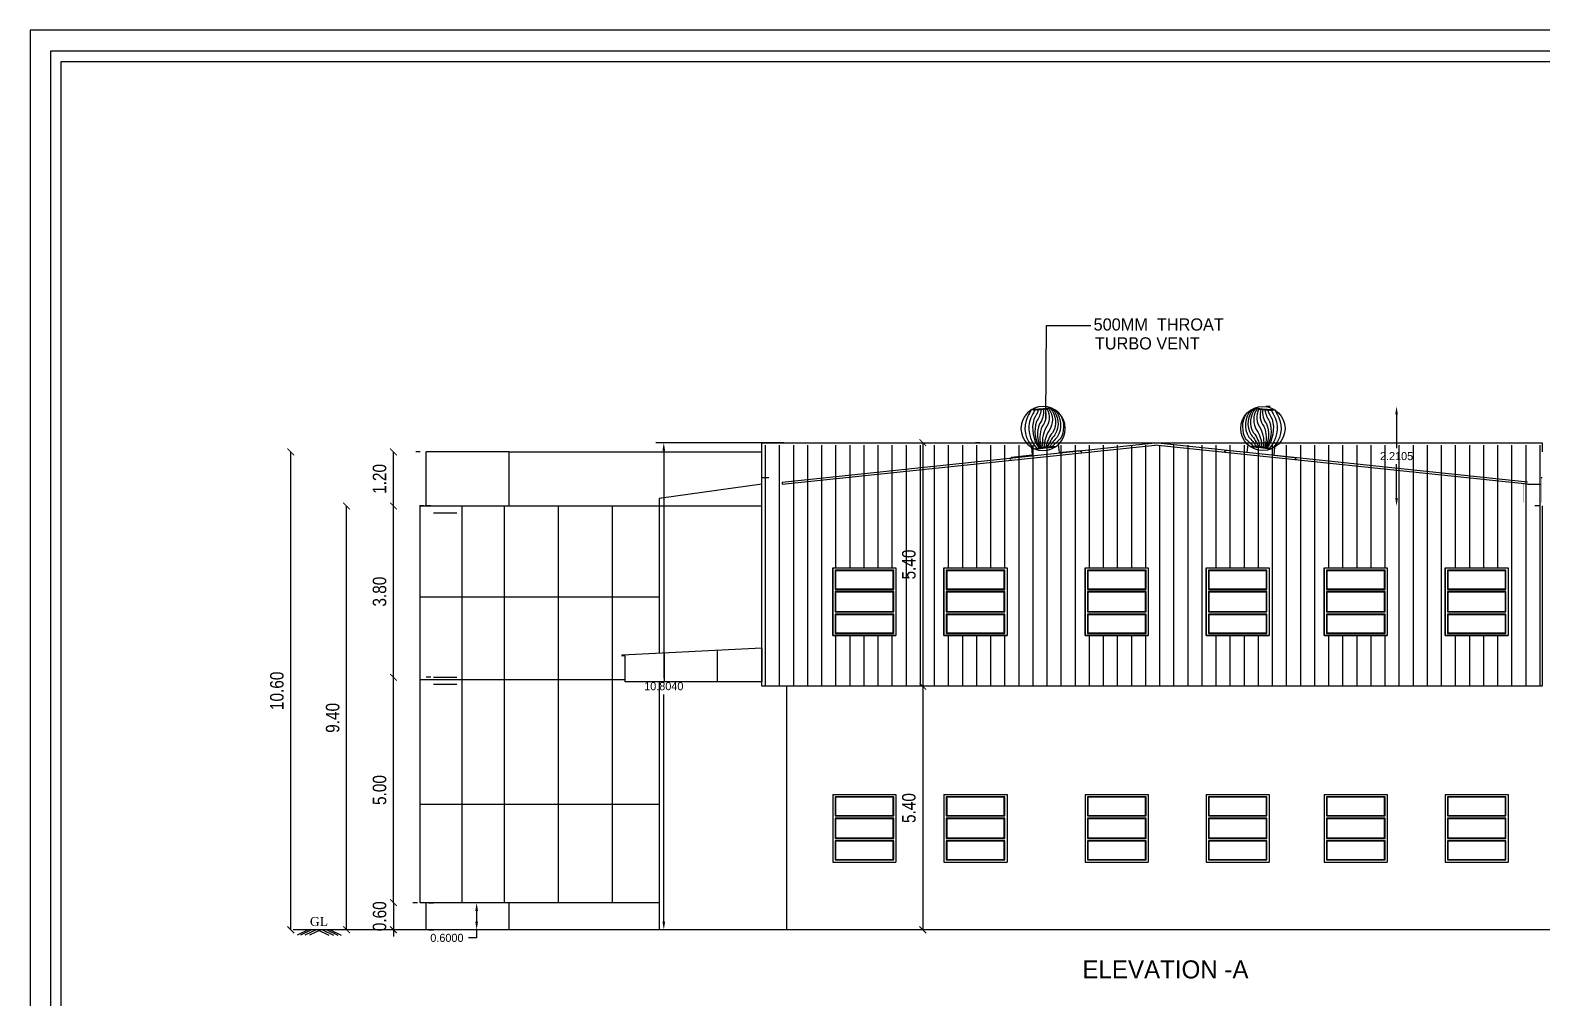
# Model space of a CAD drawing. Header units: metres. Extents: x 1422408 to 2267285, y 4015 to 80428.
# Drawn here: x 2267225.14 to 2267258.68, y 4050.8 to 4072.26 of the extents above; entities that cross this region are included whole.
import ezdxf

# ---------------------------------------------------------------- set-up
doc = ezdxf.new("R2010")
doc.units = ezdxf.units.M
doc.header["$LTSCALE"] = 3.5
doc.header["$MEASUREMENT"] = 0
for name, pattern in [('CENTER', [2, 1.25, -0.25, 0.25, -0.25]), ('DOT2', [0.125, 0, -0.125]), ('HIDDEN', [0.375, 0.25, -0.125])]:
    doc.linetypes.add(name, pattern=pattern)
doc.layers.get('0').update_dxf_attribs({"linetype": 'CONTINUOUS'})
doc.layers.get('DEFPOINTS').update_dxf_attribs({"linetype": 'CONTINUOUS'})
for name, color, linetype in [('A-ANNO-TITLE', 7, 'CONTINUOUS'), ('BLK_1_CHIMNEY_HT', 91, 'CONTINUOUS'), ('BLK_1_HT_OF_BLDG', 5, 'CONTINUOUS'), ('BLK_1_PLINTH_HEIGHT', 7, 'CONTINUOUS'), ('CENTER', 4, 'CENTER'), ('DOORTEXT', 3, 'CONTINUOUS'), ('HAT', 15, 'CONTINUOUS'), ('HATCH', 15, 'CONTINUOUS'), ('HID', 4, 'HIDDEN'), ('ID', 3, 'CONTINUOUS'), ('TEXT', 4, 'CONTINUOUS'), ('TITLE', 7, 'CONTINUOUS'), ('WALL', 125, 'CONTINUOUS'), ('WIN', 8, 'CONTINUOUS')]:
    doc.layers.add(name, color=color, linetype=linetype)
doc.styles.add('GD', font='romantic.ttf')
doc.styles.add('ID', font='GOTHIC.TTF', dxfattribs={"width": 0.85})
doc.styles.add('USA TEXT', font='GOTHIC.TTF')
doc.dimstyles.new('1-100-ID', dxfattribs={"dimtxt": 0.3, "dimasz": 0.15, "dimexe": 0.1, "dimexo": 0.06, "dimgap": 0.15, "dimtad": 1, "dimzin": 3, "dimdsep": 46, "dimtxsty": 'ID', "dimblk": 'ARCHTICK', "dimcen": 0, "dimclrd": 252, "dimclre": 252, "dimclrt": 3, "dimadec": 0, "dimazin": 0, "dimtfac": 1, "dimtix": 1, "dimtmove": 2, "dimatfit": 3, "dimldrblk": 'OPEN90', "dimfxl": 0, "dimtolj": 1, "dimtzin": 0, "dimarcsym": 0})
doc.dimstyles.get("Standard").update_dxf_attribs({"dimtxt": 0.18, "dimasz": 0.18, "dimexe": 0.18, "dimexo": 0.0625, "dimgap": 0.09, "dimtad": 0, "dimtih": 1, "dimtoh": 1, "dimdec": 4, "dimzin": 0, "dimdsep": 46, "dimtxsty": 'Standard', "dimcen": 0.09, "dimadec": 0, "dimazin": 0, "dimtfac": 1, "dimtdec": 4, "dimtofl": 0, "dimtmove": 0, "dimatfit": 3, "dimfxl": 1, "dimtolj": 1, "dimtzin": 0, "dimarcsym": 0})

# ---------------------------------------------------------------- blocks, each defined once
blk = doc.blocks.new('TURBO')
at = {"layer": 'HID', "linetype": 'ByBlock'}
for points in [[(-439, 709, 0.260816), (-328, 184, -0.03426), (-121, 55, -0.03426)], [(-340, 844, 0.326487), (-272, 241, -0.066086), (-62, 65, -0.066086)], [(-278, 895, 0.347126), (-229, 297, -0.098797), (-19, 71, -0.098797)], [(-250, 894, 0.327886), (-187, 355, -0.129297), (17, 75, -0.129297)], [(-211, 894, 0.310922), (-121, 416, -0.156724), (54, 78, -0.156724)], [(-171, 894, 0.2866), (-55, 478, -0.178171), (86, 80, -0.178171)], [(-127, 896, 0.251458), (10, 541, -0.194416), (115, 82, -0.194416)], [(-86, 899, 0.201001), (59, 603, -0.207799), (136, 82, -0.207799)], [(-35, 904, 0.134165), (115, 667, -0.218557), (157, 83, -0.218557)], [(24, 910, 0.051706), (159, 734, -0.229241), (173, 83, -0.229241)], [(102, 927, 0.047601), (220, 778, -0.290424), (223, 82, -0.290424)], [(180, 945, 0.043008), (281, 822, -0.333679), (287, 93, -0.333679)]]:
    blk.add_lwpolyline(points, format="xyb", dxfattribs=at)
for points in [[(-260, 74), (-242, -106), (-699, -152), (-737, -196)], [(337, 134), (355, -46), (812, 0), (858, -36)]]:
    blk.add_lwpolyline(points, dxfattribs=at)
blk.add_circle((0, 490), 490, dxfattribs=at)
for centre, radius, start, end in [((-222, 2488), 1594, 267.999, 284.702), ((-222, 2488), 1579, 268.7845, 283.9165), ((179, -1511), 1594, 86.7474, 103.4504), ((179, -1511), 1579, 87.5329, 102.665)]:
    blk.add_arc(centre, radius, start, end, dxfattribs=at)
blk = doc.blocks.new('_ArchTick')
at = {"color": 0, "linetype": 'ByBlock', "const_width": 0.15}
blk.add_lwpolyline([(-0.5, -0.5), (0.5, 0.5)], dxfattribs=at)
blk = doc.blocks.new('*D191')
at = {"layer": 'DEFPOINTS', "color": 0, "ltscale": 400, "transparency": 16777216}
for p in [(2267233.795, 4052.906), (2267233.202, 4052.306), (2267233.795, 4052.306)]:
    blk.add_point(p, dxfattribs=at)
at = {"layer": 'ID', "color": 252, "linetype": 'DOT2', "lineweight": -2, "ltscale": 400, "transparency": 16777216}
for p, q in [((2267233.735, 4052.906), (2267233.102, 4052.906)), ((2267233.735, 4052.306), (2267233.102, 4052.306))]:
    blk.add_line(p, q, dxfattribs=at)
at = {"layer": 'ID', "color": 252, "lineweight": -2, "ltscale": 400, "transparency": 16777216}
for p, q in [((2267233.202, 4052.906), (2267233.202, 4053.056)), ((2267233.202, 4052.906), (2267233.202, 4052.306)), ((2267233.202, 4052.306), (2267233.202, 4052.156))]:
    blk.add_line(p, q, dxfattribs=at)
at = {"layer": 'ID', "color": 252, "lineweight": -2, "ltscale": 400, "transparency": 16777216, "xscale": 0.15, "yscale": 0.15, "zscale": 0.15}
for p, rotation in [((2267233.202, 4052.906), 270), ((2267233.202, 4052.306), 90)]:
    blk.add_blockref('_ArchTick', p, dxfattribs=dict(at, rotation=rotation))
at = {"layer": 'ID', "color": 3, "ltscale": 400, "transparency": 16777216, "insert": (2267232.894, 4052.606), "char_height": 0.3, "attachment_point": 5, "rotation": 90, "style": 'ID'}
blk.add_mtext('\\A1;0.60', dxfattribs=at)
blk = doc.blocks.new('_Open90')
at = {"color": 0, "linetype": 'ByBlock', "lineweight": -2}
for p, q in [((0, 0), (-1, 0)), ((-0.5, 0.5), (0, 0)), ((0, 0), (-0.5, -0.5))]:
    blk.add_line(p, q, dxfattribs=at)
blk = doc.blocks.new('*D192')
at = {"layer": 'DEFPOINTS', "color": 0, "ltscale": 400, "transparency": 16777216}
for p in [(2267233.202, 4057.906), (2267234.089, 4057.906), (2267233.795, 4052.906)]:
    blk.add_point(p, dxfattribs=at)
at = {"layer": 'ID', "color": 252, "linetype": 'DOT2', "lineweight": -2, "ltscale": 400, "transparency": 16777216}
for p, q in [((2267234.029, 4057.906), (2267233.102, 4057.906)), ((2267233.735, 4052.906), (2267233.102, 4052.906))]:
    blk.add_line(p, q, dxfattribs=at)
at = {"layer": 'ID', "color": 252, "lineweight": -2, "ltscale": 400, "transparency": 16777216}
blk.add_line((2267233.202, 4052.906), (2267233.202, 4057.906), dxfattribs=at)
at = {"layer": 'ID', "color": 252, "lineweight": -2, "ltscale": 400, "transparency": 16777216, "xscale": 0.15, "yscale": 0.15, "zscale": 0.15}
for p, rotation in [((2267233.202, 4057.906), 90), ((2267233.202, 4052.906), 270)]:
    blk.add_blockref('_ArchTick', p, dxfattribs=dict(at, rotation=rotation))
at = {"layer": 'ID', "color": 3, "ltscale": 400, "transparency": 16777216, "insert": (2267232.894, 4055.406), "char_height": 0.3, "attachment_point": 5, "rotation": 90, "style": 'ID'}
blk.add_mtext('\\A1;5.00', dxfattribs=at)
blk = doc.blocks.new('*D193')
at = {"layer": 'DEFPOINTS', "color": 0, "ltscale": 400, "transparency": 16777216}
for p in [(2267233.202, 4061.706), (2267234.089, 4061.706), (2267234.089, 4057.906)]:
    blk.add_point(p, dxfattribs=at)
at = {"layer": 'ID', "color": 252, "linetype": 'DOT2', "lineweight": -2, "ltscale": 400, "transparency": 16777216}
for p, q in [((2267234.029, 4061.706), (2267233.102, 4061.706)), ((2267234.029, 4057.906), (2267233.102, 4057.906))]:
    blk.add_line(p, q, dxfattribs=at)
at = {"layer": 'ID', "color": 252, "lineweight": -2, "ltscale": 400, "transparency": 16777216}
blk.add_line((2267233.202, 4057.906), (2267233.202, 4061.706), dxfattribs=at)
at = {"layer": 'ID', "color": 252, "lineweight": -2, "ltscale": 400, "transparency": 16777216, "xscale": 0.15, "yscale": 0.15, "zscale": 0.15}
for p, rotation in [((2267233.202, 4061.706), 90), ((2267233.202, 4057.906), 270)]:
    blk.add_blockref('_ArchTick', p, dxfattribs=dict(at, rotation=rotation))
at = {"layer": 'ID', "color": 3, "ltscale": 400, "transparency": 16777216, "insert": (2267232.894, 4059.806), "char_height": 0.3, "attachment_point": 5, "rotation": 90, "style": 'ID'}
blk.add_mtext('\\A1;3.80', dxfattribs=at)
blk = doc.blocks.new('*D194')
at = {"layer": 'DEFPOINTS', "color": 0, "ltscale": 400, "transparency": 16777216}
for p in [(2267233.202, 4062.906), (2267234.089, 4062.906), (2267234.089, 4061.706)]:
    blk.add_point(p, dxfattribs=at)
at = {"layer": 'ID', "color": 252, "linetype": 'DOT2', "lineweight": -2, "ltscale": 400, "transparency": 16777216}
for p, q in [((2267234.029, 4062.906), (2267233.102, 4062.906)), ((2267234.029, 4061.706), (2267233.102, 4061.706))]:
    blk.add_line(p, q, dxfattribs=at)
at = {"layer": 'ID', "color": 252, "lineweight": -2, "ltscale": 400, "transparency": 16777216}
blk.add_line((2267233.202, 4061.706), (2267233.202, 4062.906), dxfattribs=at)
at = {"layer": 'ID', "color": 252, "lineweight": -2, "ltscale": 400, "transparency": 16777216, "xscale": 0.15, "yscale": 0.15, "zscale": 0.15}
for p, rotation in [((2267233.202, 4062.906), 90), ((2267233.202, 4061.706), 270)]:
    blk.add_blockref('_ArchTick', p, dxfattribs=dict(at, rotation=rotation))
at = {"layer": 'ID', "color": 3, "ltscale": 400, "transparency": 16777216, "insert": (2267232.894, 4062.306), "char_height": 0.3, "attachment_point": 5, "rotation": 90, "style": 'ID'}
blk.add_mtext('\\A1;1.20', dxfattribs=at)
blk = doc.blocks.new('*D195')
at = {"layer": 'DEFPOINTS', "color": 0, "ltscale": 400, "transparency": 16777216}
for p in [(2267232.161, 4061.706), (2267233.939, 4061.706), (2267233.926, 4052.306)]:
    blk.add_point(p, dxfattribs=at)
at = {"layer": 'ID', "color": 252, "linetype": 'DOT2', "lineweight": -2, "ltscale": 400, "transparency": 16777216}
for p, q in [((2267233.879, 4061.706), (2267232.061, 4061.706)), ((2267233.866, 4052.306), (2267232.061, 4052.306))]:
    blk.add_line(p, q, dxfattribs=at)
at = {"layer": 'ID', "color": 252, "lineweight": -2, "ltscale": 400, "transparency": 16777216}
blk.add_line((2267232.161, 4052.306), (2267232.161, 4061.706), dxfattribs=at)
at = {"layer": 'ID', "color": 252, "lineweight": -2, "ltscale": 400, "transparency": 16777216, "xscale": 0.15, "yscale": 0.15, "zscale": 0.15}
for p, rotation in [((2267232.161, 4061.706), 90), ((2267232.161, 4052.306), 270)]:
    blk.add_blockref('_ArchTick', p, dxfattribs=dict(at, rotation=rotation))
at = {"layer": 'ID', "color": 3, "ltscale": 400, "transparency": 16777216, "insert": (2267231.854, 4057.006), "char_height": 0.3, "attachment_point": 5, "rotation": 90, "style": 'ID'}
blk.add_mtext('\\A1;9.40', dxfattribs=at)
blk = doc.blocks.new('*D203')
at = {"layer": 'DEFPOINTS', "color": 0, "ltscale": 400, "transparency": 16777216}
for p in [(2267245.112, 4057.706), (2267244.948, 4052.306), (2267245.112, 4052.306)]:
    blk.add_point(p, dxfattribs=at)
at = {"layer": 'ID', "color": 252, "linetype": 'DOT2', "lineweight": -2, "ltscale": 400, "transparency": 16777216}
for p, q in [((2267245.052, 4057.706), (2267244.848, 4057.706)), ((2267245.052, 4052.306), (2267244.848, 4052.306))]:
    blk.add_line(p, q, dxfattribs=at)
at = {"layer": 'ID', "color": 252, "lineweight": -2, "ltscale": 400, "transparency": 16777216}
blk.add_line((2267244.948, 4057.706), (2267244.948, 4052.306), dxfattribs=at)
at = {"layer": 'ID', "color": 252, "lineweight": -2, "ltscale": 400, "transparency": 16777216, "xscale": 0.15, "yscale": 0.15, "zscale": 0.15}
for p, rotation in [((2267244.948, 4057.706), 90), ((2267244.948, 4052.306), 270)]:
    blk.add_blockref('_ArchTick', p, dxfattribs=dict(at, rotation=rotation))
at = {"layer": 'ID', "color": 3, "ltscale": 400, "transparency": 16777216, "insert": (2267244.64, 4055.006), "char_height": 0.3, "attachment_point": 5, "rotation": 90, "style": 'ID'}
blk.add_mtext('\\A1;5.40', dxfattribs=at)
blk = doc.blocks.new('*D204')
at = {"layer": 'DEFPOINTS', "color": 0, "ltscale": 400, "transparency": 16777216}
for p in [(2267246.276, 4063.11), (2267244.948, 4057.706), (2267246.276, 4057.706)]:
    blk.add_point(p, dxfattribs=at)
at = {"layer": 'ID', "color": 252, "linetype": 'DOT2', "lineweight": -2, "ltscale": 400, "transparency": 16777216}
for p, q in [((2267246.216, 4063.11), (2267244.848, 4063.11)), ((2267246.216, 4057.706), (2267244.848, 4057.706))]:
    blk.add_line(p, q, dxfattribs=at)
at = {"layer": 'ID', "color": 252, "lineweight": -2, "ltscale": 400, "transparency": 16777216}
blk.add_line((2267244.948, 4063.11), (2267244.948, 4057.706), dxfattribs=at)
at = {"layer": 'ID', "color": 252, "lineweight": -2, "ltscale": 400, "transparency": 16777216, "xscale": 0.15, "yscale": 0.15, "zscale": 0.15}
for p, rotation in [((2267244.948, 4063.11), 90), ((2267244.948, 4057.706), 270)]:
    blk.add_blockref('_ArchTick', p, dxfattribs=dict(at, rotation=rotation))
at = {"layer": 'ID', "color": 3, "ltscale": 400, "transparency": 16777216, "insert": (2267244.64, 4060.408), "char_height": 0.3, "attachment_point": 5, "rotation": 90, "style": 'ID'}
blk.add_mtext('\\A1;5.40', dxfattribs=at)
blk = doc.blocks.new('*D169')
at = {"layer": 'DEFPOINTS', "color": 0, "ltscale": 400, "transparency": 16777216}
for p in [(2267230.924, 4062.906), (2267233.857, 4062.906), (2267233.695, 4052.306)]:
    blk.add_point(p, dxfattribs=at)
at = {"layer": 'ID', "color": 252, "linetype": 'DOT2', "lineweight": -2, "ltscale": 400, "transparency": 16777216}
for p, q in [((2267233.797, 4062.906), (2267230.824, 4062.906)), ((2267233.635, 4052.306), (2267230.824, 4052.306))]:
    blk.add_line(p, q, dxfattribs=at)
at = {"layer": 'ID', "color": 252, "lineweight": -2, "ltscale": 400, "transparency": 16777216}
blk.add_line((2267230.924, 4052.306), (2267230.924, 4062.906), dxfattribs=at)
at = {"layer": 'ID', "color": 252, "lineweight": -2, "ltscale": 400, "transparency": 16777216, "xscale": 0.15, "yscale": 0.15, "zscale": 0.15}
for p, rotation in [((2267230.924, 4062.906), 90), ((2267230.924, 4052.306), 270)]:
    blk.add_blockref('_ArchTick', p, dxfattribs=dict(at, rotation=rotation))
at = {"layer": 'ID', "color": 3, "ltscale": 400, "transparency": 16777216, "insert": (2267230.616, 4057.606), "char_height": 0.3, "attachment_point": 5, "rotation": 90, "style": 'ID'}
blk.add_mtext('\\A1;10.60', dxfattribs=at)
blk = doc.blocks.new('*D324')
at = {"layer": 'BLK_1_HT_OF_BLDG', "color": 0, "lineweight": -2, "transparency": 16777216}
for p, q in [((2267241.863, 4063.11), (2267239.021, 4063.11)), ((2267239.201, 4062.93), (2267239.201, 4057.888)), ((2267239.201, 4052.486), (2267239.201, 4057.528)), ((2267241.863, 4052.306), (2267239.021, 4052.306))]:
    blk.add_line(p, q, dxfattribs=at)
at = {"layer": 'BLK_1_HT_OF_BLDG', "color": 0, "transparency": 16777216}
for points in [[(2267239.171, 4062.93), (2267239.231, 4062.93), (2267239.201, 4063.11)], [(2267239.171, 4052.486), (2267239.231, 4052.486), (2267239.201, 4052.306)]]:
    blk.add_solid(points, dxfattribs=at)
at = {"layer": 'DEFPOINTS', "color": 0, "transparency": 16777216}
for p in [(2267239.201, 4063.11), (2267241.926, 4063.11), (2267241.926, 4052.306)]:
    blk.add_point(p, dxfattribs=at)
at = {"layer": 'BLK_1_HT_OF_BLDG', "color": 0, "transparency": 16777216, "insert": (2267239.201, 4057.708), "char_height": 0.18, "attachment_point": 5}
blk.add_mtext('\\A1;10.8040', dxfattribs=at)
blk = doc.blocks.new('*D349')
at = {"layer": 'BLK_1_PLINTH_HEIGHT', "color": 0, "linetype": 'DOT2', "lineweight": -2, "ltscale": 400, "transparency": 16777216}
for p, q in [((2267233.988, 4052.906), (2267235.228, 4052.906)), ((2267233.988, 4052.306), (2267235.228, 4052.306))]:
    blk.add_line(p, q, dxfattribs=at)
at = {"layer": 'BLK_1_PLINTH_HEIGHT', "color": 0, "lineweight": -2, "ltscale": 400, "transparency": 16777216}
for p, q in [((2267235.048, 4052.726), (2267235.048, 4052.486)), ((2267235.048, 4052.126), (2267234.868, 4052.126)), ((2267235.048, 4052.306), (2267235.048, 4052.126))]:
    blk.add_line(p, q, dxfattribs=at)
at = {"layer": 'BLK_1_PLINTH_HEIGHT', "color": 0, "ltscale": 400, "transparency": 16777216}
for points in [[(2267235.018, 4052.726), (2267235.078, 4052.726), (2267235.048, 4052.906)], [(2267235.018, 4052.486), (2267235.078, 4052.486), (2267235.048, 4052.306)]]:
    blk.add_solid(points, dxfattribs=at)
at = {"layer": 'DEFPOINTS', "color": 0, "ltscale": 400, "transparency": 16777216}
for p in [(2267233.926, 4052.906), (2267233.926, 4052.306), (2267235.048, 4052.306)]:
    blk.add_point(p, dxfattribs=at)
at = {"layer": 'BLK_1_PLINTH_HEIGHT', "color": 0, "ltscale": 400, "transparency": 16777216, "insert": (2267234.388, 4052.126), "char_height": 0.18, "attachment_point": 5}
blk.add_mtext('\\A1;0.6000', dxfattribs=at)
blk = doc.blocks.new('*D356')
at = {"layer": 'BLK_1_CHIMNEY_HT', "color": 0, "linetype": 'DOT2', "lineweight": -2, "ltscale": 400, "transparency": 16777216}
for p, q in [((2267252.558, 4063.917), (2267255.641, 4063.917)), ((2267258.633, 4061.706), (2267255.281, 4061.706))]:
    blk.add_line(p, q, dxfattribs=at)
at = {"layer": 'BLK_1_CHIMNEY_HT', "color": 0, "lineweight": -2, "ltscale": 400, "transparency": 16777216}
for p, q in [((2267255.461, 4063.737), (2267255.461, 4062.992)), ((2267255.461, 4061.886), (2267255.461, 4062.632))]:
    blk.add_line(p, q, dxfattribs=at)
at = {"layer": 'BLK_1_CHIMNEY_HT', "color": 0, "ltscale": 400, "transparency": 16777216}
for points in [[(2267255.431, 4063.737), (2267255.491, 4063.737), (2267255.461, 4063.917)], [(2267255.431, 4061.886), (2267255.491, 4061.886), (2267255.461, 4061.706)]]:
    blk.add_solid(points, dxfattribs=at)
at = {"layer": 'DEFPOINTS', "color": 0, "ltscale": 400, "transparency": 16777216}
for p in [(2267252.496, 4063.917), (2267255.461, 4061.706), (2267258.696, 4061.706)]:
    blk.add_point(p, dxfattribs=at)
at = {"layer": 'BLK_1_CHIMNEY_HT', "color": 0, "ltscale": 400, "transparency": 16777216, "insert": (2267255.461, 4062.812), "char_height": 0.18, "attachment_point": 5}
blk.add_mtext('\\A1;2.2105', dxfattribs=at)

msp = doc.modelspace()

# ---------------------------------------------------------------- hatches: boundary and pattern name
at = {"layer": 'HATCH'}
h = msp.add_hatch(dxfattribs=at)
h.set_pattern_fill('ANSI31', color=256, scale=2.5, angle=45, style=0)
h.set_pattern_definition([(90, (2265721.77104, 3921.26255), (-0.3125, 1e-16), [])])
h.paths.add_polyline_path([(2267256.53882, 4060.33141), (2267257.93882, 4060.33141), (2267257.93882, 4058.83141), (2267256.53882, 4058.83141)], flags=16)
h.paths.add_polyline_path([(2267253.85541, 4060.33141), (2267255.25541, 4060.33141), (2267255.25541, 4058.83141), (2267253.85541, 4058.83141)], flags=16)
h.paths.add_polyline_path([(2267251.23513, 4060.33141), (2267252.63513, 4060.33141), (2267252.63513, 4058.83141), (2267251.23513, 4058.83141)], flags=16)
h.paths.add_polyline_path([(2267248.55171, 4060.33141), (2267249.95171, 4060.33141), (2267249.95171, 4058.83141), (2267248.55171, 4058.83141)], flags=16)
h.paths.add_polyline_path([(2267245.41845, 4060.33141), (2267246.81845, 4060.33141), (2267246.81845, 4058.83141), (2267245.41845, 4058.83141)], flags=16)
h.paths.add_polyline_path([(2267242.95275, 4060.33141), (2267244.35275, 4060.33141), (2267244.35275, 4058.83141), (2267242.95275, 4058.83141)], flags=16)
h.paths.add_polyline_path([(2267258.69573, 4057.70641), (2267258.69573, 4063.05641), (2267241.37573, 4063.05641), (2267241.37573, 4057.70641)])

# ---------------------------------------------------------------- linework, layer by layer
at = {"layer": 'CENTER'}
for p, q in [((2267247.67667, 4063.65382), (2267247.69142, 4065.70836)), ((2267247.69142, 4065.70836), (2267248.6745, 4065.70836))]:
    msp.add_line(p, q, dxfattribs=at)
at = {"layer": 'DOORTEXT', "linetype": 'Continuous'}
for p, q in [((2267231.30886, 4052.30641), (2267231.06336, 4052.18745)), ((2267231.38536, 4052.30641), (2267231.13986, 4052.18745)), ((2267231.48336, 4052.30641), (2267231.23786, 4052.18745)), ((2267231.58686, 4052.30641), (2267231.34136, 4052.18745)), ((2267231.52186, 4052.30641), (2267231.76736, 4052.18745)), ((2267231.62536, 4052.30641), (2267231.87086, 4052.18745)), ((2267231.72336, 4052.30641), (2267231.96886, 4052.18745)), ((2267231.79986, 4052.30641), (2267232.04536, 4052.18745))]:
    msp.add_line(p, q, dxfattribs=at)
at = {"layer": 'HAT'}
msp.add_lwpolyline([(2267285.06331, 4072.25869), (2267225.14206, 4072.25869), (2267225.14206, 4029.93619), (2267285.06331, 4029.93619)], close=True, dxfattribs=at)
at = {"layer": 'ID', "color": 205, "ltscale": 400}
msp.add_lwpolyline([(2267241.37573, 4062.1939), (2267239.09573, 4061.87544), (2267239.09573, 4061.70641), (2267239.12573, 4061.70641), (2267241.37573, 4061.70641)], close=True, dxfattribs=at)
at = {"layer": 'TITLE', "color": 0}
for points in [[(2267225.60188, 4071.79887), (2267284.60349, 4071.79887), (2267284.60349, 4030.39602), (2267225.60188, 4030.39602)], [(2267225.83179, 4071.56896), (2267284.37357, 4071.56896), (2267284.37357, 4030.62593), (2267225.83179, 4030.62593)]]:
    msp.add_lwpolyline(points, close=True, dxfattribs=at)
at = {"layer": 'WALL', "color": 251, "ltscale": 400}
for p, q in [((2267235.76654, 4062.90641), (2267233.92573, 4062.90641)), ((2267233.92573, 4061.70641), (2267233.92573, 4062.90641)), ((2267235.76654, 4061.70641), (2267235.76654, 4062.90641)), ((2267235.76654, 4062.90641), (2267241.37573, 4062.90641)), ((2267239.09573, 4061.70641), (2267239.09573, 4058.44872)), ((2267239.09573, 4057.80641), (2267239.09573, 4052.30641)), ((2267233.92573, 4052.30641), (2267233.92573, 4052.90641)), ((2267235.76654, 4052.30641), (2267235.76654, 4052.90641))]:
    msp.add_line(p, q, dxfattribs=at)
at = {"layer": 'WALL', "color": 250, "linetype": 'HIDDEN', "ltscale": 400}
for p, q in [((2267241.82973, 4062.2372), (2267250.09973, 4063.10641)), ((2267241.82973, 4062.18693), (2267250.10496, 4063.05669)), ((2267258.36973, 4062.18693), (2267250.09451, 4063.05669)), ((2267258.36973, 4062.2372), (2267250.09973, 4063.10641)), ((2267241.52973, 4062.33386), (2267241.37573, 4062.33386)), ((2267241.82973, 4062.2372), (2267241.82973, 4062.18693)), ((2267258.36973, 4062.18693), (2267258.66973, 4062.18693)), ((2267258.66973, 4062.33786), (2267258.69573, 4062.33786))]:
    msp.add_line(p, q, dxfattribs=at)
at = {"layer": 'WALL', "color": 56, "ltscale": 400}
for p, q in [((2267233.79508, 4052.90641), (2267233.79508, 4061.70641)), ((2267233.79508, 4061.70641), (2267241.37573, 4061.70641)), ((2267234.7303, 4052.90641), (2267234.7303, 4061.70641)), ((2267235.66397, 4052.90641), (2267235.66397, 4061.70641)), ((2267236.86397, 4052.90641), (2267236.86397, 4061.70641)), ((2267238.06397, 4052.90641), (2267238.06397, 4061.70641)), ((2267239.09573, 4059.68141), (2267233.79508, 4059.68141)), ((2267233.79508, 4057.85641), (2267238.34573, 4057.85641)), ((2267239.09573, 4055.08141), (2267233.79508, 4055.08141)), ((2267239.09573, 4052.90641), (2267233.79508, 4052.90641))]:
    msp.add_line(p, q, dxfattribs=at)
at = {"layer": 'WALL', "color": 250, "linetype": 'HIDDEN', "ltscale": 80}
for p, q in [((2267234.08913, 4061.70641), (2267234.60555, 4061.70641)), ((2267234.08913, 4061.55641), (2267234.60555, 4061.55641)), ((2267234.08913, 4057.90641), (2267234.60555, 4057.90641)), ((2267234.08913, 4057.75641), (2267234.60555, 4057.75641))]:
    msp.add_line(p, q, dxfattribs=at)
at = {"layer": 'WALL', "color": 252, "ltscale": 400}
for p, q in [((2267240.38286, 4058.51308), (2267240.38286, 4057.80641)), ((2267239.21257, 4058.45456), (2267239.21257, 4057.80641))]:
    msp.add_line(p, q, dxfattribs=at)
at = {"layer": 'WALL', "color": 4, "ltscale": 400}
msp.add_line((2267257.93882, 4055.30641), (2267257.93882, 4053.80641), dxfattribs=at)
at = {"layer": 'WALL', "color": 7, "ltscale": 400}
msp.add_line((2267270.83042, 4052.30641), (2267230.97697, 4052.30641), dxfattribs=at)
at = {"layer": 'WALL', "ltscale": 400}
msp.add_lwpolyline([(2267258.69573, 4061.70641), (2267258.69573, 4057.70641), (2267241.37573, 4057.70641), (2267241.37573, 4063.11041), (2267258.69573, 4063.11041), (2267258.69573, 4062.91041)], dxfattribs=at)
at = {"layer": 'WALL', "color": 250, "linetype": 'HIDDEN', "ltscale": 400, "const_width": 0.002}
for points in [[(2267242.16285, 4062.22194), (2267241.92973, 4062.19744), (2267241.92973, 4061.78141), (2267241.52973, 4061.78141), (2267241.52973, 4062.33786)], [(2267258.03661, 4062.22194), (2267258.26973, 4062.19744), (2267258.26973, 4061.78141), (2267258.66973, 4061.78141), (2267258.66973, 4062.33786)]]:
    msp.add_lwpolyline(points, dxfattribs=at)
at = {"layer": 'WALL', "ltscale": 400}
for points in [[(2267242.95275, 4060.33141), (2267244.35275, 4060.33141), (2267244.35275, 4058.83141), (2267242.95275, 4058.83141)], [(2267245.41845, 4060.33141), (2267246.81845, 4060.33141), (2267246.81845, 4058.83141), (2267245.41845, 4058.83141)], [(2267248.55171, 4060.33141), (2267249.95171, 4060.33141), (2267249.95171, 4058.83141), (2267248.55171, 4058.83141)], [(2267251.23513, 4060.33141), (2267252.63513, 4060.33141), (2267252.63513, 4058.83141), (2267251.23513, 4058.83141)], [(2267253.85541, 4060.33141), (2267255.25541, 4060.33141), (2267255.25541, 4058.83141), (2267253.85541, 4058.83141)], [(2267256.53882, 4060.33141), (2267257.93882, 4060.33141), (2267257.93882, 4058.83141), (2267256.53882, 4058.83141)]]:
    msp.add_lwpolyline(points, close=True, dxfattribs=at)
at = {"layer": 'WALL', "color": 252, "ltscale": 400}
msp.add_lwpolyline([(2267238.27573, 4058.40772), (2267241.37573, 4058.56272), (2267241.37573, 4057.80641), (2267238.34573, 4057.80641), (2267238.34573, 4058.38119), (2267238.27723, 4058.37776), (2267238.27573, 4058.40772)], dxfattribs=at)
at = {"layer": 'WIN'}
for p, q in [((2267242.95275, 4060.33141), (2267242.95275, 4058.83141)), ((2267242.95275, 4060.33141), (2267244.35275, 4060.33141)), ((2267242.95275, 4060.33141), (2267242.95275, 4058.83141)), ((2267244.35275, 4060.33141), (2267244.35275, 4058.83141)), ((2267244.35275, 4060.33141), (2267244.35275, 4058.83141)), ((2267245.41845, 4060.33141), (2267245.41845, 4058.83141)), ((2267245.41845, 4060.33141), (2267246.81845, 4060.33141)), ((2267245.41845, 4060.33141), (2267245.41845, 4058.83141)), ((2267246.81845, 4060.33141), (2267246.81845, 4058.83141)), ((2267246.81845, 4060.33141), (2267246.81845, 4058.83141)), ((2267248.55171, 4060.33141), (2267248.55171, 4058.83141)), ((2267248.55171, 4060.33141), (2267249.95171, 4060.33141)), ((2267248.55171, 4060.33141), (2267248.55171, 4058.83141)), ((2267249.95171, 4060.33141), (2267249.95171, 4058.83141)), ((2267249.95171, 4060.33141), (2267249.95171, 4058.83141)), ((2267251.23513, 4060.33141), (2267251.23513, 4058.83141)), ((2267251.23513, 4060.33141), (2267252.63513, 4060.33141)), ((2267251.23513, 4060.33141), (2267251.23513, 4058.83141)), ((2267252.63513, 4060.33141), (2267252.63513, 4058.83141)), ((2267252.63513, 4060.33141), (2267252.63513, 4058.83141)), ((2267253.85541, 4060.33141), (2267253.85541, 4058.83141)), ((2267253.85541, 4060.33141), (2267255.25541, 4060.33141)), ((2267253.85541, 4060.33141), (2267253.85541, 4058.83141)), ((2267255.25541, 4060.33141), (2267255.25541, 4058.83141)), ((2267255.25541, 4060.33141), (2267255.25541, 4058.83141)), ((2267256.53882, 4060.33141), (2267256.53882, 4058.83141)), ((2267256.53882, 4060.33141), (2267257.93882, 4060.33141)), ((2267256.53882, 4060.33141), (2267256.53882, 4058.83141)), ((2267257.93882, 4060.33141), (2267257.93882, 4058.83141)), ((2267257.93882, 4060.33141), (2267257.93882, 4058.83141)), ((2267242.95275, 4058.83141), (2267244.35275, 4058.83141)), ((2267245.41845, 4058.83141), (2267246.81845, 4058.83141)), ((2267248.55171, 4058.83141), (2267249.95171, 4058.83141)), ((2267251.23513, 4058.83141), (2267252.63513, 4058.83141)), ((2267253.85541, 4058.83141), (2267255.25541, 4058.83141)), ((2267256.53882, 4058.83141), (2267257.93882, 4058.83141)), ((2267241.92573, 4057.70641), (2267241.92573, 4052.30641)), ((2267242.95275, 4055.30641), (2267242.95275, 4053.80641)), ((2267242.95275, 4055.30641), (2267244.35275, 4055.30641)), ((2267242.95275, 4055.30641), (2267242.95275, 4053.80641)), ((2267244.35275, 4055.30641), (2267244.35275, 4053.80641)), ((2267244.35275, 4055.30641), (2267244.35275, 4053.80641)), ((2267245.41845, 4055.30641), (2267245.41845, 4053.80641)), ((2267245.41845, 4055.30641), (2267246.81845, 4055.30641)), ((2267245.41845, 4055.30641), (2267245.41845, 4053.80641)), ((2267246.81845, 4055.30641), (2267246.81845, 4053.80641)), ((2267246.81845, 4055.30641), (2267246.81845, 4053.80641)), ((2267248.55171, 4055.30641), (2267248.55171, 4053.80641)), ((2267248.55171, 4055.30641), (2267249.95171, 4055.30641)), ((2267248.55171, 4055.30641), (2267248.55171, 4053.80641)), ((2267249.95171, 4055.30641), (2267249.95171, 4053.80641)), ((2267249.95171, 4055.30641), (2267249.95171, 4053.80641)), ((2267251.23513, 4055.30641), (2267251.23513, 4053.80641)), ((2267251.23513, 4055.30641), (2267252.63513, 4055.30641)), ((2267251.23513, 4055.30641), (2267251.23513, 4053.80641)), ((2267252.63513, 4055.30641), (2267252.63513, 4053.80641)), ((2267252.63513, 4055.30641), (2267252.63513, 4053.80641)), ((2267253.85541, 4055.30641), (2267253.85541, 4053.80641)), ((2267253.85541, 4055.30641), (2267255.25541, 4055.30641)), ((2267253.85541, 4055.30641), (2267253.85541, 4053.80641)), ((2267255.25541, 4055.30641), (2267255.25541, 4053.80641)), ((2267255.25541, 4055.30641), (2267255.25541, 4053.80641)), ((2267256.53882, 4055.30641), (2267256.53882, 4053.80641)), ((2267256.53882, 4055.30641), (2267257.93882, 4055.30641)), ((2267256.53882, 4055.30641), (2267256.53882, 4053.80641)), ((2267257.93882, 4055.30641), (2267257.93882, 4053.80641)), ((2267242.95275, 4053.80641), (2267244.35275, 4053.80641)), ((2267245.41845, 4053.80641), (2267246.81845, 4053.80641)), ((2267248.55171, 4053.80641), (2267249.95171, 4053.80641)), ((2267251.23513, 4053.80641), (2267252.63513, 4053.80641)), ((2267253.85541, 4053.80641), (2267255.25541, 4053.80641)), ((2267256.53882, 4053.80641), (2267257.93882, 4053.80641))]:
    msp.add_line(p, q, dxfattribs=at)
for points in [[(2267243.00275, 4059.85641), (2267244.30275, 4059.85641), (2267244.30275, 4060.28141), (2267243.00275, 4060.28141)], [(2267243.01475, 4059.86841), (2267244.29075, 4059.86841), (2267244.29075, 4060.26941), (2267243.01475, 4060.26941)], [(2267245.46845, 4059.85641), (2267246.76845, 4059.85641), (2267246.76845, 4060.28141), (2267245.46845, 4060.28141)], [(2267245.48045, 4059.86841), (2267246.75645, 4059.86841), (2267246.75645, 4060.26941), (2267245.48045, 4060.26941)], [(2267248.60171, 4059.85641), (2267249.90171, 4059.85641), (2267249.90171, 4060.28141), (2267248.60171, 4060.28141)], [(2267248.61371, 4059.86841), (2267249.88971, 4059.86841), (2267249.88971, 4060.26941), (2267248.61371, 4060.26941)], [(2267251.28513, 4059.85641), (2267252.58513, 4059.85641), (2267252.58513, 4060.28141), (2267251.28513, 4060.28141)], [(2267251.29713, 4059.86841), (2267252.57313, 4059.86841), (2267252.57313, 4060.26941), (2267251.29713, 4060.26941)], [(2267253.90541, 4059.85641), (2267255.20541, 4059.85641), (2267255.20541, 4060.28141), (2267253.90541, 4060.28141)], [(2267253.91741, 4059.86841), (2267255.19341, 4059.86841), (2267255.19341, 4060.26941), (2267253.91741, 4060.26941)], [(2267256.58882, 4059.85641), (2267257.88882, 4059.85641), (2267257.88882, 4060.28141), (2267256.58882, 4060.28141)], [(2267256.60082, 4059.86841), (2267257.87682, 4059.86841), (2267257.87682, 4060.26941), (2267256.60082, 4060.26941)], [(2267243.00275, 4059.35641), (2267244.30275, 4059.35641), (2267244.30275, 4059.80641), (2267243.00275, 4059.80641)], [(2267243.01475, 4059.36841), (2267244.29075, 4059.36841), (2267244.29075, 4059.79441), (2267243.01475, 4059.79441)], [(2267245.46845, 4059.35641), (2267246.76845, 4059.35641), (2267246.76845, 4059.80641), (2267245.46845, 4059.80641)], [(2267245.48045, 4059.36841), (2267246.75645, 4059.36841), (2267246.75645, 4059.79441), (2267245.48045, 4059.79441)], [(2267248.60171, 4059.35641), (2267249.90171, 4059.35641), (2267249.90171, 4059.80641), (2267248.60171, 4059.80641)], [(2267248.61371, 4059.36841), (2267249.88971, 4059.36841), (2267249.88971, 4059.79441), (2267248.61371, 4059.79441)], [(2267251.28513, 4059.35641), (2267252.58513, 4059.35641), (2267252.58513, 4059.80641), (2267251.28513, 4059.80641)], [(2267251.29713, 4059.36841), (2267252.57313, 4059.36841), (2267252.57313, 4059.79441), (2267251.29713, 4059.79441)], [(2267253.90541, 4059.35641), (2267255.20541, 4059.35641), (2267255.20541, 4059.80641), (2267253.90541, 4059.80641)], [(2267253.91741, 4059.36841), (2267255.19341, 4059.36841), (2267255.19341, 4059.79441), (2267253.91741, 4059.79441)], [(2267256.58882, 4059.35641), (2267257.88882, 4059.35641), (2267257.88882, 4059.80641), (2267256.58882, 4059.80641)], [(2267256.60082, 4059.36841), (2267257.87682, 4059.36841), (2267257.87682, 4059.79441), (2267256.60082, 4059.79441)], [(2267243.00275, 4058.88141), (2267244.30275, 4058.88141), (2267244.30275, 4059.30641), (2267243.00275, 4059.30641)], [(2267243.01475, 4058.89341), (2267244.29075, 4058.89341), (2267244.29075, 4059.29441), (2267243.01475, 4059.29441)], [(2267245.46845, 4058.88141), (2267246.76845, 4058.88141), (2267246.76845, 4059.30641), (2267245.46845, 4059.30641)], [(2267245.48045, 4058.89341), (2267246.75645, 4058.89341), (2267246.75645, 4059.29441), (2267245.48045, 4059.29441)], [(2267248.60171, 4058.88141), (2267249.90171, 4058.88141), (2267249.90171, 4059.30641), (2267248.60171, 4059.30641)], [(2267248.61371, 4058.89341), (2267249.88971, 4058.89341), (2267249.88971, 4059.29441), (2267248.61371, 4059.29441)], [(2267251.28513, 4058.88141), (2267252.58513, 4058.88141), (2267252.58513, 4059.30641), (2267251.28513, 4059.30641)], [(2267251.29713, 4058.89341), (2267252.57313, 4058.89341), (2267252.57313, 4059.29441), (2267251.29713, 4059.29441)], [(2267253.90541, 4058.88141), (2267255.20541, 4058.88141), (2267255.20541, 4059.30641), (2267253.90541, 4059.30641)], [(2267253.91741, 4058.89341), (2267255.19341, 4058.89341), (2267255.19341, 4059.29441), (2267253.91741, 4059.29441)], [(2267256.58882, 4058.88141), (2267257.88882, 4058.88141), (2267257.88882, 4059.30641), (2267256.58882, 4059.30641)], [(2267256.60082, 4058.89341), (2267257.87682, 4058.89341), (2267257.87682, 4059.29441), (2267256.60082, 4059.29441)], [(2267243.00275, 4054.83141), (2267244.30275, 4054.83141), (2267244.30275, 4055.25641), (2267243.00275, 4055.25641)], [(2267243.01475, 4054.84341), (2267244.29075, 4054.84341), (2267244.29075, 4055.24441), (2267243.01475, 4055.24441)], [(2267245.46845, 4054.83141), (2267246.76845, 4054.83141), (2267246.76845, 4055.25641), (2267245.46845, 4055.25641)], [(2267245.48045, 4054.84341), (2267246.75645, 4054.84341), (2267246.75645, 4055.24441), (2267245.48045, 4055.24441)], [(2267248.60171, 4054.83141), (2267249.90171, 4054.83141), (2267249.90171, 4055.25641), (2267248.60171, 4055.25641)], [(2267248.61371, 4054.84341), (2267249.88971, 4054.84341), (2267249.88971, 4055.24441), (2267248.61371, 4055.24441)], [(2267251.28513, 4054.83141), (2267252.58513, 4054.83141), (2267252.58513, 4055.25641), (2267251.28513, 4055.25641)], [(2267251.29713, 4054.84341), (2267252.57313, 4054.84341), (2267252.57313, 4055.24441), (2267251.29713, 4055.24441)], [(2267253.90541, 4054.83141), (2267255.20541, 4054.83141), (2267255.20541, 4055.25641), (2267253.90541, 4055.25641)], [(2267253.91741, 4054.84341), (2267255.19341, 4054.84341), (2267255.19341, 4055.24441), (2267253.91741, 4055.24441)], [(2267256.58882, 4054.83141), (2267257.88882, 4054.83141), (2267257.88882, 4055.25641), (2267256.58882, 4055.25641)], [(2267256.60082, 4054.84341), (2267257.87682, 4054.84341), (2267257.87682, 4055.24441), (2267256.60082, 4055.24441)], [(2267243.00275, 4054.33141), (2267244.30275, 4054.33141), (2267244.30275, 4054.78141), (2267243.00275, 4054.78141)], [(2267243.01475, 4054.34341), (2267244.29075, 4054.34341), (2267244.29075, 4054.76941), (2267243.01475, 4054.76941)], [(2267245.46845, 4054.33141), (2267246.76845, 4054.33141), (2267246.76845, 4054.78141), (2267245.46845, 4054.78141)], [(2267245.48045, 4054.34341), (2267246.75645, 4054.34341), (2267246.75645, 4054.76941), (2267245.48045, 4054.76941)], [(2267248.60171, 4054.33141), (2267249.90171, 4054.33141), (2267249.90171, 4054.78141), (2267248.60171, 4054.78141)], [(2267248.61371, 4054.34341), (2267249.88971, 4054.34341), (2267249.88971, 4054.76941), (2267248.61371, 4054.76941)], [(2267251.28513, 4054.33141), (2267252.58513, 4054.33141), (2267252.58513, 4054.78141), (2267251.28513, 4054.78141)], [(2267251.29713, 4054.34341), (2267252.57313, 4054.34341), (2267252.57313, 4054.76941), (2267251.29713, 4054.76941)], [(2267253.90541, 4054.33141), (2267255.20541, 4054.33141), (2267255.20541, 4054.78141), (2267253.90541, 4054.78141)], [(2267253.91741, 4054.34341), (2267255.19341, 4054.34341), (2267255.19341, 4054.76941), (2267253.91741, 4054.76941)], [(2267256.58882, 4054.33141), (2267257.88882, 4054.33141), (2267257.88882, 4054.78141), (2267256.58882, 4054.78141)], [(2267256.60082, 4054.34341), (2267257.87682, 4054.34341), (2267257.87682, 4054.76941), (2267256.60082, 4054.76941)], [(2267243.00275, 4053.85641), (2267244.30275, 4053.85641), (2267244.30275, 4054.28141), (2267243.00275, 4054.28141)], [(2267243.01475, 4053.86841), (2267244.29075, 4053.86841), (2267244.29075, 4054.26941), (2267243.01475, 4054.26941)], [(2267245.46845, 4053.85641), (2267246.76845, 4053.85641), (2267246.76845, 4054.28141), (2267245.46845, 4054.28141)], [(2267245.48045, 4053.86841), (2267246.75645, 4053.86841), (2267246.75645, 4054.26941), (2267245.48045, 4054.26941)], [(2267248.60171, 4053.85641), (2267249.90171, 4053.85641), (2267249.90171, 4054.28141), (2267248.60171, 4054.28141)], [(2267248.61371, 4053.86841), (2267249.88971, 4053.86841), (2267249.88971, 4054.26941), (2267248.61371, 4054.26941)], [(2267251.28513, 4053.85641), (2267252.58513, 4053.85641), (2267252.58513, 4054.28141), (2267251.28513, 4054.28141)], [(2267251.29713, 4053.86841), (2267252.57313, 4053.86841), (2267252.57313, 4054.26941), (2267251.29713, 4054.26941)], [(2267253.90541, 4053.85641), (2267255.20541, 4053.85641), (2267255.20541, 4054.28141), (2267253.90541, 4054.28141)], [(2267253.91741, 4053.86841), (2267255.19341, 4053.86841), (2267255.19341, 4054.26941), (2267253.91741, 4054.26941)], [(2267256.58882, 4053.85641), (2267257.88882, 4053.85641), (2267257.88882, 4054.28141), (2267256.58882, 4054.28141)], [(2267256.60082, 4053.86841), (2267257.87682, 4053.86841), (2267257.87682, 4054.26941), (2267256.60082, 4054.26941)]]:
    msp.add_lwpolyline(points, close=True, dxfattribs=at)

# ---------------------------------------------------------------- block references
at = {"color": 5}
for p, xscale, yscale, zscale, rotation in [((2267247.71418, 4062.94601), -0.0009997391155439999, 0.0009997391156357, 0.0009997391156346, 11.4347111903391), ((2267252.39871, 4062.94601), 0.0009997391155439999, 0.0009997391155439999, 0.0009997391155439999, 348.5652888096609)]:
    msp.add_blockref('TURBO', p, dxfattribs=dict(at, xscale=xscale, yscale=yscale, zscale=zscale, rotation=rotation))

# ---------------------------------------------------------------- texts
at = {"color": 5, "linetype": 'Continuous', "style": 'GD'}
msp.add_text('GL', height=0.2, dxfattribs=at).set_placement((2267231.34787, 4052.38895))
at = {"layer": 'A-ANNO-TITLE', "color": 205, "style": 'USA TEXT'}
msp.add_text('ELEVATION -A', height=0.4, dxfattribs=at).set_placement((2267248.49042, 4051.22719))
at = {"layer": 'TEXT', "style": 'USA TEXT'}
for s, p in [('500MM  THROAT', (2267248.73863, 4065.59802)), ('TURBO VENT', (2267248.76671, 4065.17833))]:
    msp.add_text(s, height=0.27, dxfattribs=at).set_placement(p)

# ---------------------------------------------------------------- dimensions: what is measured, and where the dimension line sits
at = {"layer": 'BLK_1_CHIMNEY_HT', "ltscale": 400}
dim = msp.add_linear_dim(base=(2267255.46106, 4061.70641), p1=(2267252.49592, 4063.91692), p2=(2267258.69573, 4061.70641), angle=90, dimstyle='Standard', override={"dimfxl": 0}, dxfattribs=at)
dim.commit()
dim.dimension.update_dxf_attribs({"geometry": '*D356', "text_midpoint": (2267255.46106, 4062.81166)})
at = {"layer": 'BLK_1_HT_OF_BLDG'}
dim = msp.add_linear_dim(base=(2267239.20076, 4063.11041), p1=(2267241.92573, 4052.30641), p2=(2267241.92573, 4063.11041), angle=90, dimstyle='Standard', override={"dimscale": 1}, dxfattribs=at)
dim.commit()
dim.dimension.update_dxf_attribs({"geometry": '*D324', "text_midpoint": (2267239.20076, 4057.70841)})
at = {"layer": 'BLK_1_PLINTH_HEIGHT', "ltscale": 400}
dim = msp.add_linear_dim(base=(2267235.04826, 4052.30641), p1=(2267233.92573, 4052.90641), p2=(2267233.92573, 4052.30641), angle=90, dimstyle='Standard', override={"dimfxl": 0}, dxfattribs=at)
dim.commit()
dim.dimension.update_dxf_attribs({"geometry": '*D349', "text_midpoint": (2267234.38826, 4052.12641)})
at = {"layer": 'ID', "ltscale": 400}
for base, p1, p2, picture, middle in [((2267244.94802, 4057.70641), (2267246.27641, 4063.11041), (2267246.27641, 4057.70641), '*D204', (2267244.64047, 4060.40841)), ((2267230.92386, 4062.90641), (2267233.69508, 4052.30641), (2267233.85721, 4062.90641), '*D169', (2267230.61632, 4057.60641)), ((2267233.20199, 4062.90641), (2267234.08913, 4061.70641), (2267234.08913, 4062.90641), '*D194', (2267232.89444, 4062.30641)), ((2267232.16119, 4061.70641), (2267233.92573, 4052.30641), (2267233.93913, 4061.70641), '*D195', (2267231.85364, 4057.00641)), ((2267233.20199, 4061.70641), (2267234.08913, 4057.90641), (2267234.08913, 4061.70641), '*D193', (2267232.89444, 4059.80641)), ((2267233.20199, 4057.90641), (2267233.79508, 4052.90641), (2267234.08913, 4057.90641), '*D192', (2267232.89444, 4055.40641)), ((2267244.94802, 4052.30641), (2267245.11185, 4057.70641), (2267245.11185, 4052.30641), '*D203', (2267244.64047, 4055.00641)), ((2267233.20199, 4052.30641), (2267233.79508, 4052.90641), (2267233.79508, 4052.30641), '*D191', (2267232.89444, 4052.60641))]:
    dim = msp.add_linear_dim(base=base, p1=p1, p2=p2, angle=90, dimstyle='1-100-ID', dxfattribs=at)
    dim.commit()
    dim.dimension.update_dxf_attribs({"geometry": picture, "text_midpoint": middle})

doc.saveas('drawing.dxf')
